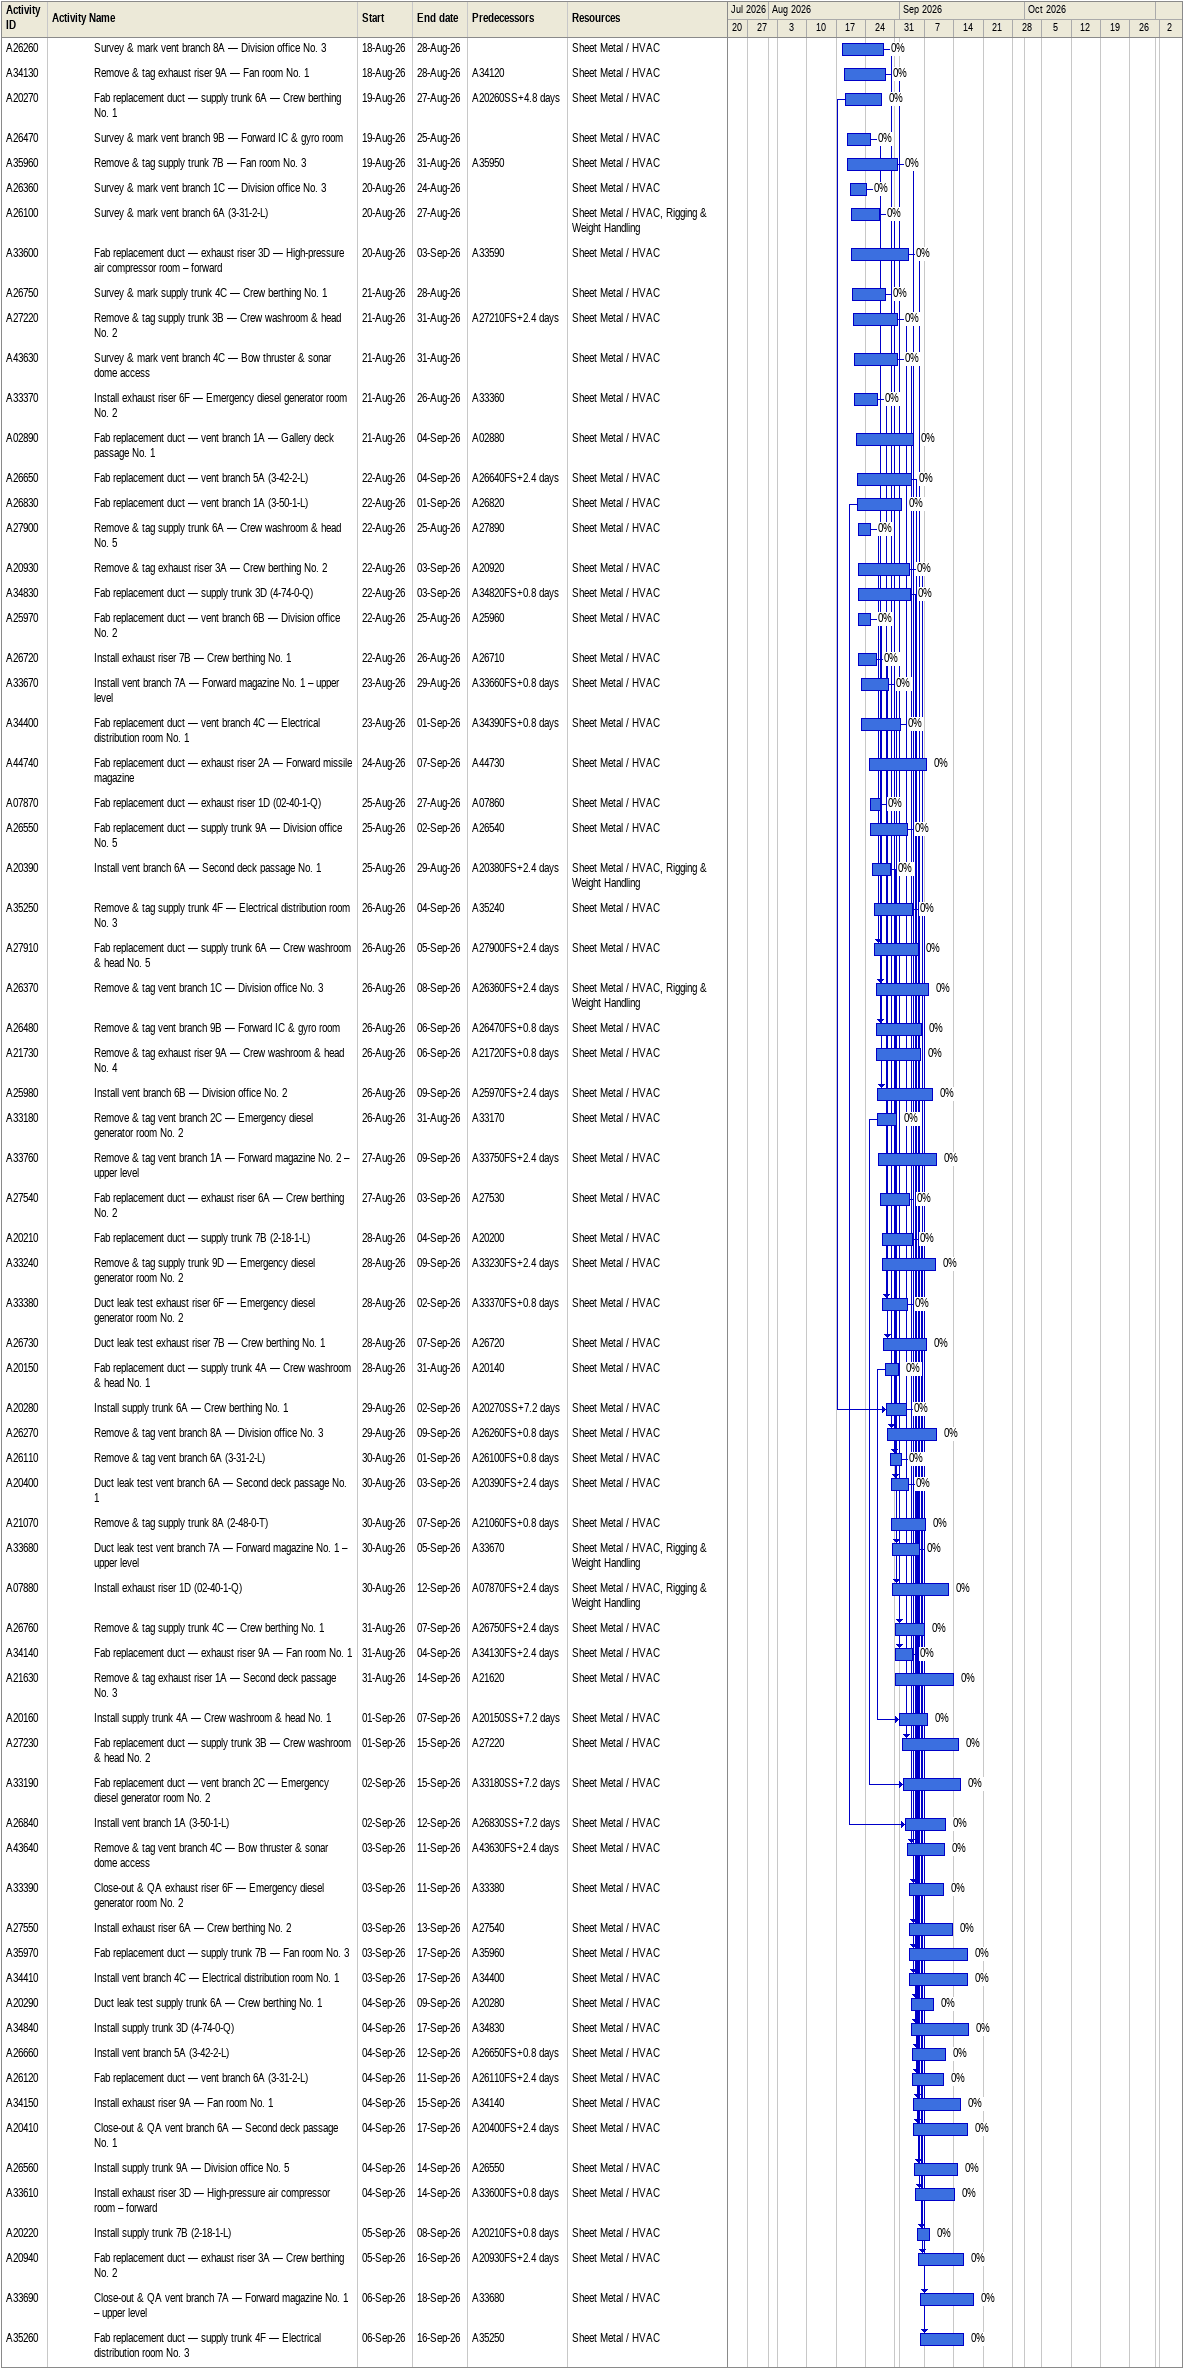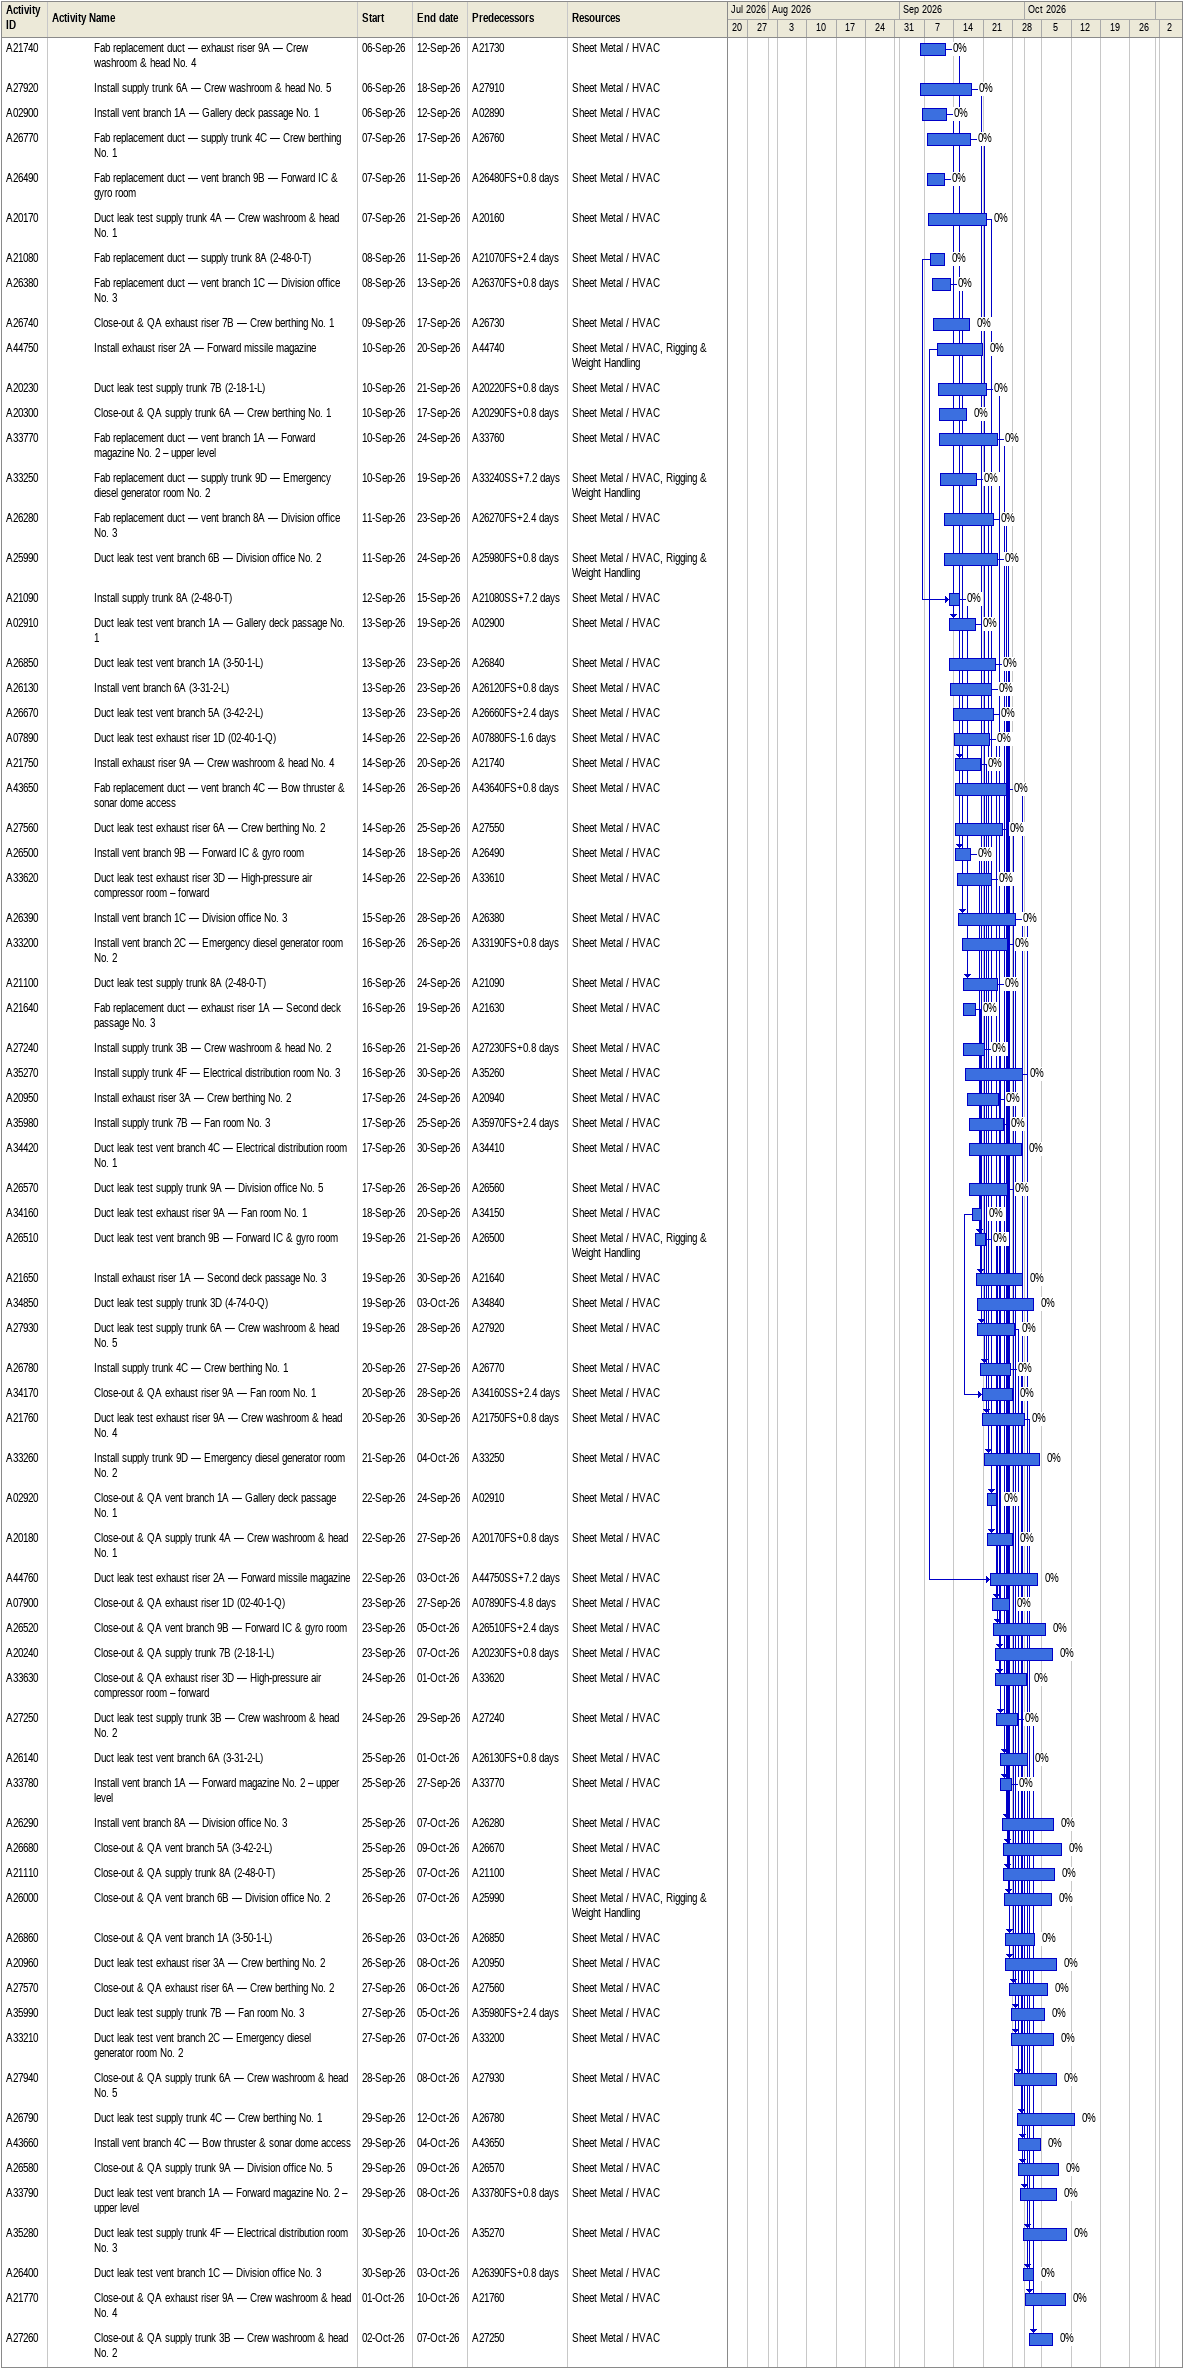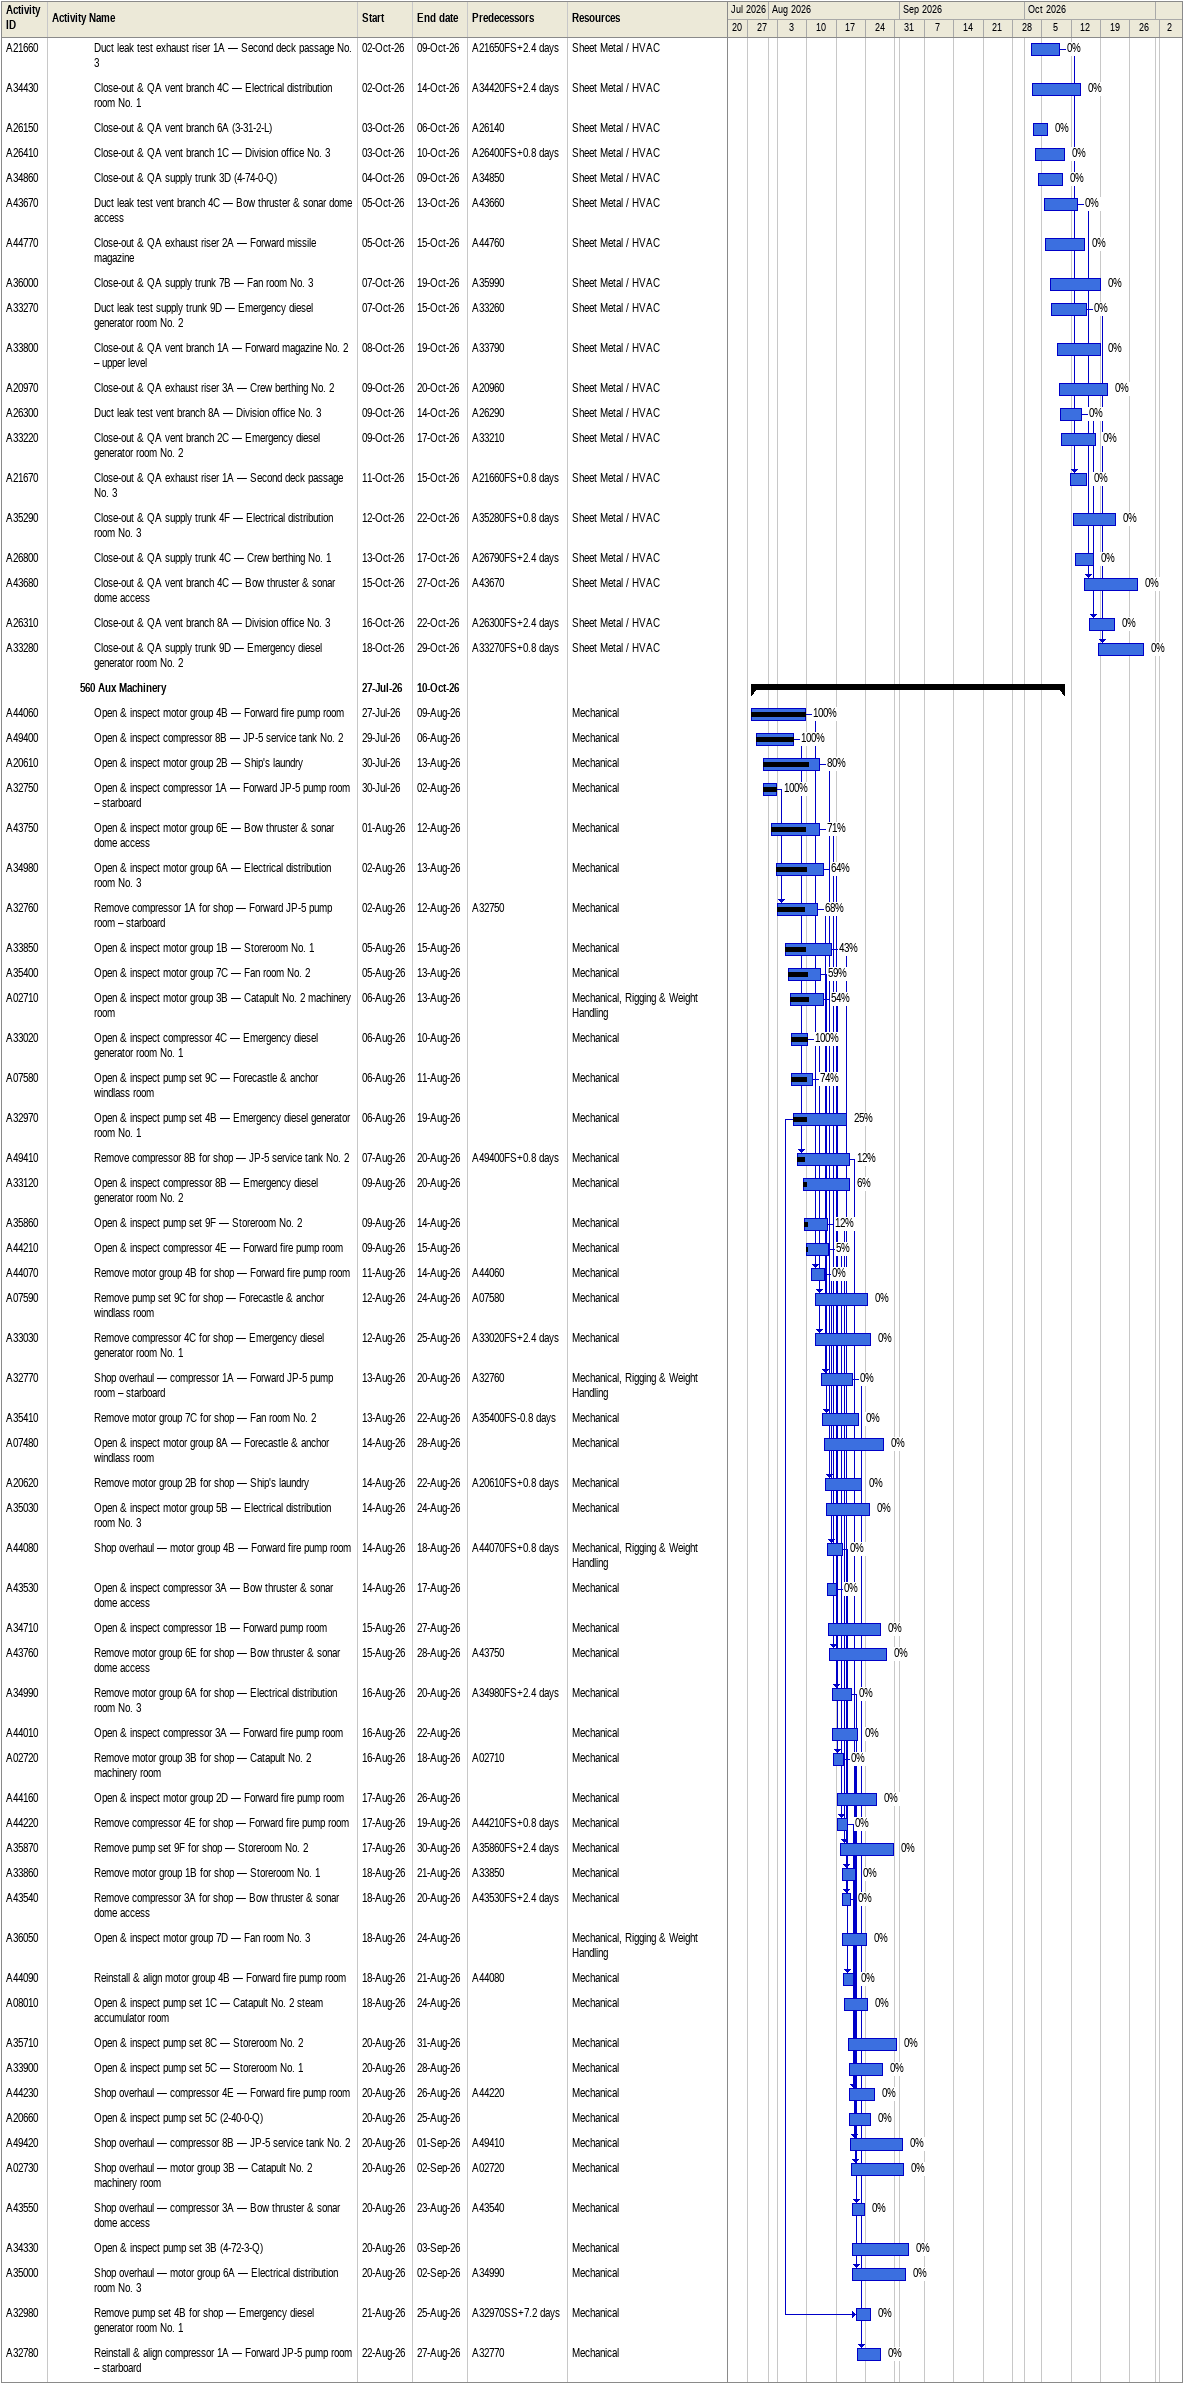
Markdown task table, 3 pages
| ID | Level | Task | Start | Finish | Predecessors | Resources | % complete |
|---|---|---|---|---|---|---|---|
| A26260 | 4 | Survey & mark vent branch 8A — Division office No. 3 | 2026-08-18 | 2026-08-28 |  | Sheet Metal / HVAC | 0 |
| A34130 | 4 | Remove & tag exhaust riser 9A — Fan room No. 1 | 2026-08-18 | 2026-08-28 | A34120 | Sheet Metal / HVAC | 0 |
| A20270 | 4 | Fab replacement duct — supply trunk 6A — Crew berthing No. 1 | 2026-08-19 | 2026-08-27 | A20260SS+4.8d | Sheet Metal / HVAC | 0 |
| A26470 | 4 | Survey & mark vent branch 9B — Forward IC & gyro room | 2026-08-19 | 2026-08-25 |  | Sheet Metal / HVAC | 0 |
| A35960 | 4 | Remove & tag supply trunk 7B — Fan room No. 3 | 2026-08-19 | 2026-08-31 | A35950 | Sheet Metal / HVAC | 0 |
| A26360 | 4 | Survey & mark vent branch 1C — Division office No. 3 | 2026-08-20 | 2026-08-24 |  | Sheet Metal / HVAC | 0 |
| A26100 | 4 | Survey & mark vent branch 6A (3-31-2-L) | 2026-08-20 | 2026-08-27 |  | Sheet Metal / HVAC, Rigging & Weight Handling | 0 |
| A33600 | 4 | Fab replacement duct — exhaust riser 3D — High-pressure air compressor room – forward | 2026-08-20 | 2026-09-03 | A33590 | Sheet Metal / HVAC | 0 |
| A26750 | 4 | Survey & mark supply trunk 4C — Crew berthing No. 1 | 2026-08-21 | 2026-08-28 |  | Sheet Metal / HVAC | 0 |
| A27220 | 4 | Remove & tag supply trunk 3B — Crew washroom & head No. 2 | 2026-08-21 | 2026-08-31 | A27210FS+2.4d | Sheet Metal / HVAC | 0 |
| A43630 | 4 | Survey & mark vent branch 4C — Bow thruster & sonar dome access | 2026-08-21 | 2026-08-31 |  | Sheet Metal / HVAC | 0 |
| A33370 | 4 | Install exhaust riser 6F — Emergency diesel generator room No. 2 | 2026-08-21 | 2026-08-26 | A33360 | Sheet Metal / HVAC | 0 |
| A02890 | 4 | Fab replacement duct — vent branch 1A — Gallery deck passage No. 1 | 2026-08-21 | 2026-09-04 | A02880 | Sheet Metal / HVAC | 0 |
| A26650 | 4 | Fab replacement duct — vent branch 5A (3-42-2-L) | 2026-08-22 | 2026-09-04 | A26640FS+2.4d | Sheet Metal / HVAC | 0 |
| A26830 | 4 | Fab replacement duct — vent branch 1A (3-50-1-L) | 2026-08-22 | 2026-09-01 | A26820 | Sheet Metal / HVAC | 0 |
| A27900 | 4 | Remove & tag supply trunk 6A — Crew washroom & head No. 5 | 2026-08-22 | 2026-08-25 | A27890 | Sheet Metal / HVAC | 0 |
| A20930 | 4 | Remove & tag exhaust riser 3A — Crew berthing No. 2 | 2026-08-22 | 2026-09-03 | A20920 | Sheet Metal / HVAC | 0 |
| A34830 | 4 | Fab replacement duct — supply trunk 3D (4-74-0-Q) | 2026-08-22 | 2026-09-03 | A34820FS+0.8d | Sheet Metal / HVAC | 0 |
| A25970 | 4 | Fab replacement duct — vent branch 6B — Division office No. 2 | 2026-08-22 | 2026-08-25 | A25960 | Sheet Metal / HVAC | 0 |
| A26720 | 4 | Install exhaust riser 7B — Crew berthing No. 1 | 2026-08-22 | 2026-08-26 | A26710 | Sheet Metal / HVAC | 0 |
| A33670 | 4 | Install vent branch 7A — Forward magazine No. 1 – upper level | 2026-08-23 | 2026-08-29 | A33660FS+0.8d | Sheet Metal / HVAC | 0 |
| A34400 | 4 | Fab replacement duct — vent branch 4C — Electrical distribution room No. 1 | 2026-08-23 | 2026-09-01 | A34390FS+0.8d | Sheet Metal / HVAC | 0 |
| A44740 | 4 | Fab replacement duct — exhaust riser 2A — Forward missile magazine | 2026-08-24 | 2026-09-07 | A44730 | Sheet Metal / HVAC | 0 |
| A07870 | 4 | Fab replacement duct — exhaust riser 1D (02-40-1-Q) | 2026-08-25 | 2026-08-27 | A07860 | Sheet Metal / HVAC | 0 |
| A26550 | 4 | Fab replacement duct — supply trunk 9A — Division office No. 5 | 2026-08-25 | 2026-09-02 | A26540 | Sheet Metal / HVAC | 0 |
| A20390 | 4 | Install vent branch 6A — Second deck passage No. 1 | 2026-08-25 | 2026-08-29 | A20380FS+2.4d | Sheet Metal / HVAC, Rigging & Weight Handling | 0 |
| A35250 | 4 | Remove & tag supply trunk 4F — Electrical distribution room No. 3 | 2026-08-26 | 2026-09-04 | A35240 | Sheet Metal / HVAC | 0 |
| A27910 | 4 | Fab replacement duct — supply trunk 6A — Crew washroom & head No. 5 | 2026-08-26 | 2026-09-05 | A27900FS+2.4d | Sheet Metal / HVAC | 0 |
| A26370 | 4 | Remove & tag vent branch 1C — Division office No. 3 | 2026-08-26 | 2026-09-08 | A26360FS+2.4d | Sheet Metal / HVAC, Rigging & Weight Handling | 0 |
| A26480 | 4 | Remove & tag vent branch 9B — Forward IC & gyro room | 2026-08-26 | 2026-09-06 | A26470FS+0.8d | Sheet Metal / HVAC | 0 |
| A21730 | 4 | Remove & tag exhaust riser 9A — Crew washroom & head No. 4 | 2026-08-26 | 2026-09-06 | A21720FS+0.8d | Sheet Metal / HVAC | 0 |
| A25980 | 4 | Install vent branch 6B — Division office No. 2 | 2026-08-26 | 2026-09-09 | A25970FS+2.4d | Sheet Metal / HVAC | 0 |
| A33180 | 4 | Remove & tag vent branch 2C — Emergency diesel generator room No. 2 | 2026-08-26 | 2026-08-31 | A33170 | Sheet Metal / HVAC | 0 |
| A33760 | 4 | Remove & tag vent branch 1A — Forward magazine No. 2 – upper level | 2026-08-27 | 2026-09-09 | A33750FS+2.4d | Sheet Metal / HVAC | 0 |
| A27540 | 4 | Fab replacement duct — exhaust riser 6A — Crew berthing No. 2 | 2026-08-27 | 2026-09-03 | A27530 | Sheet Metal / HVAC | 0 |
| A20210 | 4 | Fab replacement duct — supply trunk 7B (2-18-1-L) | 2026-08-28 | 2026-09-04 | A20200 | Sheet Metal / HVAC | 0 |
| A33240 | 4 | Remove & tag supply trunk 9D — Emergency diesel generator room No. 2 | 2026-08-28 | 2026-09-09 | A33230FS+2.4d | Sheet Metal / HVAC | 0 |
| A33380 | 4 | Duct leak test exhaust riser 6F — Emergency diesel generator room No. 2 | 2026-08-28 | 2026-09-02 | A33370FS+0.8d | Sheet Metal / HVAC | 0 |
| A26730 | 4 | Duct leak test exhaust riser 7B — Crew berthing No. 1 | 2026-08-28 | 2026-09-07 | A26720 | Sheet Metal / HVAC | 0 |
| A20150 | 4 | Fab replacement duct — supply trunk 4A — Crew washroom & head No. 1 | 2026-08-28 | 2026-08-31 | A20140 | Sheet Metal / HVAC | 0 |
| A20280 | 4 | Install supply trunk 6A — Crew berthing No. 1 | 2026-08-29 | 2026-09-02 | A20270SS+7.2d | Sheet Metal / HVAC | 0 |
| A26270 | 4 | Remove & tag vent branch 8A — Division office No. 3 | 2026-08-29 | 2026-09-09 | A26260FS+0.8d | Sheet Metal / HVAC | 0 |
| A26110 | 4 | Remove & tag vent branch 6A (3-31-2-L) | 2026-08-30 | 2026-09-01 | A26100FS+0.8d | Sheet Metal / HVAC | 0 |
| A20400 | 4 | Duct leak test vent branch 6A — Second deck passage No. 1 | 2026-08-30 | 2026-09-03 | A20390FS+2.4d | Sheet Metal / HVAC | 0 |
| A21070 | 4 | Remove & tag supply trunk 8A (2-48-0-T) | 2026-08-30 | 2026-09-07 | A21060FS+0.8d | Sheet Metal / HVAC | 0 |
| A33680 | 4 | Duct leak test vent branch 7A — Forward magazine No. 1 – upper level | 2026-08-30 | 2026-09-05 | A33670 | Sheet Metal / HVAC, Rigging & Weight Handling | 0 |
| A07880 | 4 | Install exhaust riser 1D (02-40-1-Q) | 2026-08-30 | 2026-09-12 | A07870FS+2.4d | Sheet Metal / HVAC, Rigging & Weight Handling | 0 |
| A26760 | 4 | Remove & tag supply trunk 4C — Crew berthing No. 1 | 2026-08-31 | 2026-09-07 | A26750FS+2.4d | Sheet Metal / HVAC | 0 |
| A34140 | 4 | Fab replacement duct — exhaust riser 9A — Fan room No. 1 | 2026-08-31 | 2026-09-04 | A34130FS+2.4d | Sheet Metal / HVAC | 0 |
| A21630 | 4 | Remove & tag exhaust riser 1A — Second deck passage No. 3 | 2026-08-31 | 2026-09-14 | A21620 | Sheet Metal / HVAC | 0 |
| A20160 | 4 | Install supply trunk 4A — Crew washroom & head No. 1 | 2026-09-01 | 2026-09-07 | A20150SS+7.2d | Sheet Metal / HVAC | 0 |
| A27230 | 4 | Fab replacement duct — supply trunk 3B — Crew washroom & head No. 2 | 2026-09-01 | 2026-09-15 | A27220 | Sheet Metal / HVAC | 0 |
| A33190 | 4 | Fab replacement duct — vent branch 2C — Emergency diesel generator room No. 2 | 2026-09-02 | 2026-09-15 | A33180SS+7.2d | Sheet Metal / HVAC | 0 |
| A26840 | 4 | Install vent branch 1A (3-50-1-L) | 2026-09-02 | 2026-09-12 | A26830SS+7.2d | Sheet Metal / HVAC | 0 |
| A43640 | 4 | Remove & tag vent branch 4C — Bow thruster & sonar dome access | 2026-09-03 | 2026-09-11 | A43630FS+2.4d | Sheet Metal / HVAC | 0 |
| A33390 | 4 | Close-out & QA exhaust riser 6F — Emergency diesel generator room No. 2 | 2026-09-03 | 2026-09-11 | A33380 | Sheet Metal / HVAC | 0 |
| A27550 | 4 | Install exhaust riser 6A — Crew berthing No. 2 | 2026-09-03 | 2026-09-13 | A27540 | Sheet Metal / HVAC | 0 |
| A35970 | 4 | Fab replacement duct — supply trunk 7B — Fan room No. 3 | 2026-09-03 | 2026-09-17 | A35960 | Sheet Metal / HVAC | 0 |
| A34410 | 4 | Install vent branch 4C — Electrical distribution room No. 1 | 2026-09-03 | 2026-09-17 | A34400 | Sheet Metal / HVAC | 0 |
| A20290 | 4 | Duct leak test supply trunk 6A — Crew berthing No. 1 | 2026-09-04 | 2026-09-09 | A20280 | Sheet Metal / HVAC | 0 |
| A34840 | 4 | Install supply trunk 3D (4-74-0-Q) | 2026-09-04 | 2026-09-17 | A34830 | Sheet Metal / HVAC | 0 |
| A26660 | 4 | Install vent branch 5A (3-42-2-L) | 2026-09-04 | 2026-09-12 | A26650FS+0.8d | Sheet Metal / HVAC | 0 |
| A26120 | 4 | Fab replacement duct — vent branch 6A (3-31-2-L) | 2026-09-04 | 2026-09-11 | A26110FS+2.4d | Sheet Metal / HVAC | 0 |
| A34150 | 4 | Install exhaust riser 9A — Fan room No. 1 | 2026-09-04 | 2026-09-15 | A34140 | Sheet Metal / HVAC | 0 |
| A20410 | 4 | Close-out & QA vent branch 6A — Second deck passage No. 1 | 2026-09-04 | 2026-09-17 | A20400FS+2.4d | Sheet Metal / HVAC | 0 |
| A26560 | 4 | Install supply trunk 9A — Division office No. 5 | 2026-09-04 | 2026-09-14 | A26550 | Sheet Metal / HVAC | 0 |
| A33610 | 4 | Install exhaust riser 3D — High-pressure air compressor room – forward | 2026-09-04 | 2026-09-14 | A33600FS+0.8d | Sheet Metal / HVAC | 0 |
| A20220 | 4 | Install supply trunk 7B (2-18-1-L) | 2026-09-05 | 2026-09-08 | A20210FS+0.8d | Sheet Metal / HVAC | 0 |
| A20940 | 4 | Fab replacement duct — exhaust riser 3A — Crew berthing No. 2 | 2026-09-05 | 2026-09-16 | A20930FS+2.4d | Sheet Metal / HVAC | 0 |
| A33690 | 4 | Close-out & QA vent branch 7A — Forward magazine No. 1 – upper level | 2026-09-06 | 2026-09-18 | A33680 | Sheet Metal / HVAC | 0 |
| A35260 | 4 | Fab replacement duct — supply trunk 4F — Electrical distribution room No. 3 | 2026-09-06 | 2026-09-16 | A35250 | Sheet Metal / HVAC | 0 |
| A21740 | 4 | Fab replacement duct — exhaust riser 9A — Crew washroom & head No. 4 | 2026-09-06 | 2026-09-12 | A21730 | Sheet Metal / HVAC | 0 |
| A27920 | 4 | Install supply trunk 6A — Crew washroom & head No. 5 | 2026-09-06 | 2026-09-18 | A27910 | Sheet Metal / HVAC | 0 |
| A02900 | 4 | Install vent branch 1A — Gallery deck passage No. 1 | 2026-09-06 | 2026-09-12 | A02890 | Sheet Metal / HVAC | 0 |
| A26770 | 4 | Fab replacement duct — supply trunk 4C — Crew berthing No. 1 | 2026-09-07 | 2026-09-17 | A26760 | Sheet Metal / HVAC | 0 |
| A26490 | 4 | Fab replacement duct — vent branch 9B — Forward IC & gyro room | 2026-09-07 | 2026-09-11 | A26480FS+0.8d | Sheet Metal / HVAC | 0 |
| A20170 | 4 | Duct leak test supply trunk 4A — Crew washroom & head No. 1 | 2026-09-07 | 2026-09-21 | A20160 | Sheet Metal / HVAC | 0 |
| A21080 | 4 | Fab replacement duct — supply trunk 8A (2-48-0-T) | 2026-09-08 | 2026-09-11 | A21070FS+2.4d | Sheet Metal / HVAC | 0 |
| A26380 | 4 | Fab replacement duct — vent branch 1C — Division office No. 3 | 2026-09-08 | 2026-09-13 | A26370FS+0.8d | Sheet Metal / HVAC | 0 |
| A26740 | 4 | Close-out & QA exhaust riser 7B — Crew berthing No. 1 | 2026-09-09 | 2026-09-17 | A26730 | Sheet Metal / HVAC | 0 |
| A44750 | 4 | Install exhaust riser 2A — Forward missile magazine | 2026-09-10 | 2026-09-20 | A44740 | Sheet Metal / HVAC, Rigging & Weight Handling | 0 |
| A20230 | 4 | Duct leak test supply trunk 7B (2-18-1-L) | 2026-09-10 | 2026-09-21 | A20220FS+0.8d | Sheet Metal / HVAC | 0 |
| A20300 | 4 | Close-out & QA supply trunk 6A — Crew berthing No. 1 | 2026-09-10 | 2026-09-17 | A20290FS+0.8d | Sheet Metal / HVAC | 0 |
| A33770 | 4 | Fab replacement duct — vent branch 1A — Forward magazine No. 2 – upper level | 2026-09-10 | 2026-09-24 | A33760 | Sheet Metal / HVAC | 0 |
| A33250 | 4 | Fab replacement duct — supply trunk 9D — Emergency diesel generator room No. 2 | 2026-09-10 | 2026-09-19 | A33240SS+7.2d | Sheet Metal / HVAC, Rigging & Weight Handling | 0 |
| A26280 | 4 | Fab replacement duct — vent branch 8A — Division office No. 3 | 2026-09-11 | 2026-09-23 | A26270FS+2.4d | Sheet Metal / HVAC | 0 |
| A25990 | 4 | Duct leak test vent branch 6B — Division office No. 2 | 2026-09-11 | 2026-09-24 | A25980FS+0.8d | Sheet Metal / HVAC, Rigging & Weight Handling | 0 |
| A21090 | 4 | Install supply trunk 8A (2-48-0-T) | 2026-09-12 | 2026-09-15 | A21080SS+7.2d | Sheet Metal / HVAC | 0 |
| A02910 | 4 | Duct leak test vent branch 1A — Gallery deck passage No. 1 | 2026-09-13 | 2026-09-19 | A02900 | Sheet Metal / HVAC | 0 |
| A26850 | 4 | Duct leak test vent branch 1A (3-50-1-L) | 2026-09-13 | 2026-09-23 | A26840 | Sheet Metal / HVAC | 0 |
| A26130 | 4 | Install vent branch 6A (3-31-2-L) | 2026-09-13 | 2026-09-23 | A26120FS+0.8d | Sheet Metal / HVAC | 0 |
| A26670 | 4 | Duct leak test vent branch 5A (3-42-2-L) | 2026-09-13 | 2026-09-23 | A26660FS+2.4d | Sheet Metal / HVAC | 0 |
| A07890 | 4 | Duct leak test exhaust riser 1D (02-40-1-Q) | 2026-09-14 | 2026-09-22 | A07880FS-1.6d | Sheet Metal / HVAC | 0 |
| A21750 | 4 | Install exhaust riser 9A — Crew washroom & head No. 4 | 2026-09-14 | 2026-09-20 | A21740 | Sheet Metal / HVAC | 0 |
| A43650 | 4 | Fab replacement duct — vent branch 4C — Bow thruster & sonar dome access | 2026-09-14 | 2026-09-26 | A43640FS+0.8d | Sheet Metal / HVAC | 0 |
| A27560 | 4 | Duct leak test exhaust riser 6A — Crew berthing No. 2 | 2026-09-14 | 2026-09-25 | A27550 | Sheet Metal / HVAC | 0 |
| A26500 | 4 | Install vent branch 9B — Forward IC & gyro room | 2026-09-14 | 2026-09-18 | A26490 | Sheet Metal / HVAC | 0 |
| A33620 | 4 | Duct leak test exhaust riser 3D — High-pressure air compressor room – forward | 2026-09-14 | 2026-09-22 | A33610 | Sheet Metal / HVAC | 0 |
| A26390 | 4 | Install vent branch 1C — Division office No. 3 | 2026-09-15 | 2026-09-28 | A26380 | Sheet Metal / HVAC | 0 |
| A33200 | 4 | Install vent branch 2C — Emergency diesel generator room No. 2 | 2026-09-16 | 2026-09-26 | A33190FS+0.8d | Sheet Metal / HVAC | 0 |
| A21100 | 4 | Duct leak test supply trunk 8A (2-48-0-T) | 2026-09-16 | 2026-09-24 | A21090 | Sheet Metal / HVAC | 0 |
| A21640 | 4 | Fab replacement duct — exhaust riser 1A — Second deck passage No. 3 | 2026-09-16 | 2026-09-19 | A21630 | Sheet Metal / HVAC | 0 |
| A27240 | 4 | Install supply trunk 3B — Crew washroom & head No. 2 | 2026-09-16 | 2026-09-21 | A27230FS+0.8d | Sheet Metal / HVAC | 0 |
| A35270 | 4 | Install supply trunk 4F — Electrical distribution room No. 3 | 2026-09-16 | 2026-09-30 | A35260 | Sheet Metal / HVAC | 0 |
| A20950 | 4 | Install exhaust riser 3A — Crew berthing No. 2 | 2026-09-17 | 2026-09-24 | A20940 | Sheet Metal / HVAC | 0 |
| A35980 | 4 | Install supply trunk 7B — Fan room No. 3 | 2026-09-17 | 2026-09-25 | A35970FS+2.4d | Sheet Metal / HVAC | 0 |
| A34420 | 4 | Duct leak test vent branch 4C — Electrical distribution room No. 1 | 2026-09-17 | 2026-09-30 | A34410 | Sheet Metal / HVAC | 0 |
| A26570 | 4 | Duct leak test supply trunk 9A — Division office No. 5 | 2026-09-17 | 2026-09-26 | A26560 | Sheet Metal / HVAC | 0 |
| A34160 | 4 | Duct leak test exhaust riser 9A — Fan room No. 1 | 2026-09-18 | 2026-09-20 | A34150 | Sheet Metal / HVAC | 0 |
| A26510 | 4 | Duct leak test vent branch 9B — Forward IC & gyro room | 2026-09-19 | 2026-09-21 | A26500 | Sheet Metal / HVAC, Rigging & Weight Handling | 0 |
| A21650 | 4 | Install exhaust riser 1A — Second deck passage No. 3 | 2026-09-19 | 2026-09-30 | A21640 | Sheet Metal / HVAC | 0 |
| A34850 | 4 | Duct leak test supply trunk 3D (4-74-0-Q) | 2026-09-19 | 2026-10-03 | A34840 | Sheet Metal / HVAC | 0 |
| A27930 | 4 | Duct leak test supply trunk 6A — Crew washroom & head No. 5 | 2026-09-19 | 2026-09-28 | A27920 | Sheet Metal / HVAC | 0 |
| A26780 | 4 | Install supply trunk 4C — Crew berthing No. 1 | 2026-09-20 | 2026-09-27 | A26770 | Sheet Metal / HVAC | 0 |
| A34170 | 4 | Close-out & QA exhaust riser 9A — Fan room No. 1 | 2026-09-20 | 2026-09-28 | A34160SS+2.4d | Sheet Metal / HVAC | 0 |
| A21760 | 4 | Duct leak test exhaust riser 9A — Crew washroom & head No. 4 | 2026-09-20 | 2026-09-30 | A21750FS+0.8d | Sheet Metal / HVAC | 0 |
| A33260 | 4 | Install supply trunk 9D — Emergency diesel generator room No. 2 | 2026-09-21 | 2026-10-04 | A33250 | Sheet Metal / HVAC | 0 |
| A02920 | 4 | Close-out & QA vent branch 1A — Gallery deck passage No. 1 | 2026-09-22 | 2026-09-24 | A02910 | Sheet Metal / HVAC | 0 |
| A20180 | 4 | Close-out & QA supply trunk 4A — Crew washroom & head No. 1 | 2026-09-22 | 2026-09-27 | A20170FS+0.8d | Sheet Metal / HVAC | 0 |
| A44760 | 4 | Duct leak test exhaust riser 2A — Forward missile magazine | 2026-09-22 | 2026-10-03 | A44750SS+7.2d | Sheet Metal / HVAC | 0 |
| A07900 | 4 | Close-out & QA exhaust riser 1D (02-40-1-Q) | 2026-09-23 | 2026-09-27 | A07890FS-4.8d | Sheet Metal / HVAC | 0 |
| A26520 | 4 | Close-out & QA vent branch 9B — Forward IC & gyro room | 2026-09-23 | 2026-10-05 | A26510FS+2.4d | Sheet Metal / HVAC | 0 |
| A20240 | 4 | Close-out & QA supply trunk 7B (2-18-1-L) | 2026-09-23 | 2026-10-07 | A20230FS+0.8d | Sheet Metal / HVAC | 0 |
| A33630 | 4 | Close-out & QA exhaust riser 3D — High-pressure air compressor room – forward | 2026-09-24 | 2026-10-01 | A33620 | Sheet Metal / HVAC | 0 |
| A27250 | 4 | Duct leak test supply trunk 3B — Crew washroom & head No. 2 | 2026-09-24 | 2026-09-29 | A27240 | Sheet Metal / HVAC | 0 |
| A26140 | 4 | Duct leak test vent branch 6A (3-31-2-L) | 2026-09-25 | 2026-10-01 | A26130FS+0.8d | Sheet Metal / HVAC | 0 |
| A33780 | 4 | Install vent branch 1A — Forward magazine No. 2 – upper level | 2026-09-25 | 2026-09-27 | A33770 | Sheet Metal / HVAC | 0 |
| A26290 | 4 | Install vent branch 8A — Division office No. 3 | 2026-09-25 | 2026-10-07 | A26280 | Sheet Metal / HVAC | 0 |
| A26680 | 4 | Close-out & QA vent branch 5A (3-42-2-L) | 2026-09-25 | 2026-10-09 | A26670 | Sheet Metal / HVAC | 0 |
| A21110 | 4 | Close-out & QA supply trunk 8A (2-48-0-T) | 2026-09-25 | 2026-10-07 | A21100 | Sheet Metal / HVAC | 0 |
| A26000 | 4 | Close-out & QA vent branch 6B — Division office No. 2 | 2026-09-26 | 2026-10-07 | A25990 | Sheet Metal / HVAC, Rigging & Weight Handling | 0 |
| A26860 | 4 | Close-out & QA vent branch 1A (3-50-1-L) | 2026-09-26 | 2026-10-03 | A26850 | Sheet Metal / HVAC | 0 |
| A20960 | 4 | Duct leak test exhaust riser 3A — Crew berthing No. 2 | 2026-09-26 | 2026-10-08 | A20950 | Sheet Metal / HVAC | 0 |
| A27570 | 4 | Close-out & QA exhaust riser 6A — Crew berthing No. 2 | 2026-09-27 | 2026-10-06 | A27560 | Sheet Metal / HVAC | 0 |
| A35990 | 4 | Duct leak test supply trunk 7B — Fan room No. 3 | 2026-09-27 | 2026-10-05 | A35980FS+2.4d | Sheet Metal / HVAC | 0 |
| A33210 | 4 | Duct leak test vent branch 2C — Emergency diesel generator room No. 2 | 2026-09-27 | 2026-10-07 | A33200 | Sheet Metal / HVAC | 0 |
| A27940 | 4 | Close-out & QA supply trunk 6A — Crew washroom & head No. 5 | 2026-09-28 | 2026-10-08 | A27930 | Sheet Metal / HVAC | 0 |
| A26790 | 4 | Duct leak test supply trunk 4C — Crew berthing No. 1 | 2026-09-29 | 2026-10-12 | A26780 | Sheet Metal / HVAC | 0 |
| A43660 | 4 | Install vent branch 4C — Bow thruster & sonar dome access | 2026-09-29 | 2026-10-04 | A43650 | Sheet Metal / HVAC | 0 |
| A26580 | 4 | Close-out & QA supply trunk 9A — Division office No. 5 | 2026-09-29 | 2026-10-09 | A26570 | Sheet Metal / HVAC | 0 |
| A33790 | 4 | Duct leak test vent branch 1A — Forward magazine No. 2 – upper level | 2026-09-29 | 2026-10-08 | A33780FS+0.8d | Sheet Metal / HVAC | 0 |
| A35280 | 4 | Duct leak test supply trunk 4F — Electrical distribution room No. 3 | 2026-09-30 | 2026-10-10 | A35270 | Sheet Metal / HVAC | 0 |
| A26400 | 4 | Duct leak test vent branch 1C — Division office No. 3 | 2026-09-30 | 2026-10-03 | A26390FS+0.8d | Sheet Metal / HVAC | 0 |
| A21770 | 4 | Close-out & QA exhaust riser 9A — Crew washroom & head No. 4 | 2026-10-01 | 2026-10-10 | A21760 | Sheet Metal / HVAC | 0 |
| A27260 | 4 | Close-out & QA supply trunk 3B — Crew washroom & head No. 2 | 2026-10-02 | 2026-10-07 | A27250 | Sheet Metal / HVAC | 0 |
| A21660 | 4 | Duct leak test exhaust riser 1A — Second deck passage No. 3 | 2026-10-02 | 2026-10-09 | A21650FS+2.4d | Sheet Metal / HVAC | 0 |
| A34430 | 4 | Close-out & QA vent branch 4C — Electrical distribution room No. 1 | 2026-10-02 | 2026-10-14 | A34420FS+2.4d | Sheet Metal / HVAC | 0 |
| A26150 | 4 | Close-out & QA vent branch 6A (3-31-2-L) | 2026-10-03 | 2026-10-06 | A26140 | Sheet Metal / HVAC | 0 |
| A26410 | 4 | Close-out & QA vent branch 1C — Division office No. 3 | 2026-10-03 | 2026-10-10 | A26400FS+0.8d | Sheet Metal / HVAC | 0 |
| A34860 | 4 | Close-out & QA supply trunk 3D (4-74-0-Q) | 2026-10-04 | 2026-10-09 | A34850 | Sheet Metal / HVAC | 0 |
| A43670 | 4 | Duct leak test vent branch 4C — Bow thruster & sonar dome access | 2026-10-05 | 2026-10-13 | A43660 | Sheet Metal / HVAC | 0 |
| A44770 | 4 | Close-out & QA exhaust riser 2A — Forward missile magazine | 2026-10-05 | 2026-10-15 | A44760 | Sheet Metal / HVAC | 0 |
| A36000 | 4 | Close-out & QA supply trunk 7B — Fan room No. 3 | 2026-10-07 | 2026-10-19 | A35990 | Sheet Metal / HVAC | 0 |
| A33270 | 4 | Duct leak test supply trunk 9D — Emergency diesel generator room No. 2 | 2026-10-07 | 2026-10-15 | A33260 | Sheet Metal / HVAC | 0 |
| A33800 | 4 | Close-out & QA vent branch 1A — Forward magazine No. 2 – upper level | 2026-10-08 | 2026-10-19 | A33790 | Sheet Metal / HVAC | 0 |
| A20970 | 4 | Close-out & QA exhaust riser 3A — Crew berthing No. 2 | 2026-10-09 | 2026-10-20 | A20960 | Sheet Metal / HVAC | 0 |
| A26300 | 4 | Duct leak test vent branch 8A — Division office No. 3 | 2026-10-09 | 2026-10-14 | A26290 | Sheet Metal / HVAC | 0 |
| A33220 | 4 | Close-out & QA vent branch 2C — Emergency diesel generator room No. 2 | 2026-10-09 | 2026-10-17 | A33210 | Sheet Metal / HVAC | 0 |
| A21670 | 4 | Close-out & QA exhaust riser 1A — Second deck passage No. 3 | 2026-10-11 | 2026-10-15 | A21660FS+0.8d | Sheet Metal / HVAC | 0 |
| A35290 | 4 | Close-out & QA supply trunk 4F — Electrical distribution room No. 3 | 2026-10-12 | 2026-10-22 | A35280FS+0.8d | Sheet Metal / HVAC | 0 |
| A26800 | 4 | Close-out & QA supply trunk 4C — Crew berthing No. 1 | 2026-10-13 | 2026-10-17 | A26790FS+2.4d | Sheet Metal / HVAC | 0 |
| A43680 | 4 | Close-out & QA vent branch 4C — Bow thruster & sonar dome access | 2026-10-15 | 2026-10-27 | A43670 | Sheet Metal / HVAC | 0 |
| A26310 | 4 | Close-out & QA vent branch 8A — Division office No. 3 | 2026-10-16 | 2026-10-22 | A26300FS+2.4d | Sheet Metal / HVAC | 0 |
| A33280 | 4 | Close-out & QA supply trunk 9D — Emergency diesel generator room No. 2 | 2026-10-18 | 2026-10-29 | A33270FS+0.8d | Sheet Metal / HVAC | 0 |
|  | 3 | **560 Aux Machinery** | 2026-07-27 | 2026-10-10 |  |  |  |
| A44060 | 4 | Open & inspect motor group 4B — Forward fire pump room | 2026-07-27 | 2026-08-09 |  | Mechanical | 100 |
| A49400 | 4 | Open & inspect compressor 8B — JP-5 service tank No. 2 | 2026-07-29 | 2026-08-06 |  | Mechanical | 100 |
| A20610 | 4 | Open & inspect motor group 2B — Ship's laundry | 2026-07-30 | 2026-08-13 |  | Mechanical | 80 |
| A32750 | 4 | Open & inspect compressor 1A — Forward JP-5 pump room – starboard | 2026-07-30 | 2026-08-02 |  | Mechanical | 100 |
| A43750 | 4 | Open & inspect motor group 6E — Bow thruster & sonar dome access | 2026-08-01 | 2026-08-12 |  | Mechanical | 71 |
| A34980 | 4 | Open & inspect motor group 6A — Electrical distribution room No. 3 | 2026-08-02 | 2026-08-13 |  | Mechanical | 64 |
| A32760 | 4 | Remove compressor 1A for shop — Forward JP-5 pump room – starboard | 2026-08-02 | 2026-08-12 | A32750 | Mechanical | 68 |
| A33850 | 4 | Open & inspect motor group 1B — Storeroom No. 1 | 2026-08-05 | 2026-08-15 |  | Mechanical | 43 |
| A35400 | 4 | Open & inspect motor group 7C — Fan room No. 2 | 2026-08-05 | 2026-08-13 |  | Mechanical | 59 |
| A02710 | 4 | Open & inspect motor group 3B — Catapult No. 2 machinery room | 2026-08-06 | 2026-08-13 |  | Mechanical, Rigging & Weight Handling | 54 |
| A33020 | 4 | Open & inspect compressor 4C — Emergency diesel generator room No. 1 | 2026-08-06 | 2026-08-10 |  | Mechanical | 100 |
| A07580 | 4 | Open & inspect pump set 9C — Forecastle & anchor windlass room | 2026-08-06 | 2026-08-11 |  | Mechanical | 74 |
| A32970 | 4 | Open & inspect pump set 4B — Emergency diesel generator room No. 1 | 2026-08-06 | 2026-08-19 |  | Mechanical | 25 |
| A49410 | 4 | Remove compressor 8B for shop — JP-5 service tank No. 2 | 2026-08-07 | 2026-08-20 | A49400FS+0.8d | Mechanical | 12 |
| A33120 | 4 | Open & inspect compressor 8B — Emergency diesel generator room No. 2 | 2026-08-09 | 2026-08-20 |  | Mechanical | 6 |
| A35860 | 4 | Open & inspect pump set 9F — Storeroom No. 2 | 2026-08-09 | 2026-08-14 |  | Mechanical | 12 |
| A44210 | 4 | Open & inspect compressor 4E — Forward fire pump room | 2026-08-09 | 2026-08-15 |  | Mechanical | 5 |
| A44070 | 4 | Remove motor group 4B for shop — Forward fire pump room | 2026-08-11 | 2026-08-14 | A44060 | Mechanical | 0 |
| A07590 | 4 | Remove pump set 9C for shop — Forecastle & anchor windlass room | 2026-08-12 | 2026-08-24 | A07580 | Mechanical | 0 |
| A33030 | 4 | Remove compressor 4C for shop — Emergency diesel generator room No. 1 | 2026-08-12 | 2026-08-25 | A33020FS+2.4d | Mechanical | 0 |
| A32770 | 4 | Shop overhaul — compressor 1A — Forward JP-5 pump room – starboard | 2026-08-13 | 2026-08-20 | A32760 | Mechanical, Rigging & Weight Handling | 0 |
| A35410 | 4 | Remove motor group 7C for shop — Fan room No. 2 | 2026-08-13 | 2026-08-22 | A35400FS-0.8d | Mechanical | 0 |
| A07480 | 4 | Open & inspect motor group 8A — Forecastle & anchor windlass room | 2026-08-14 | 2026-08-28 |  | Mechanical | 0 |
| A20620 | 4 | Remove motor group 2B for shop — Ship's laundry | 2026-08-14 | 2026-08-22 | A20610FS+0.8d | Mechanical | 0 |
| A35030 | 4 | Open & inspect motor group 5B — Electrical distribution room No. 3 | 2026-08-14 | 2026-08-24 |  | Mechanical | 0 |
| A44080 | 4 | Shop overhaul — motor group 4B — Forward fire pump room | 2026-08-14 | 2026-08-18 | A44070FS+0.8d | Mechanical, Rigging & Weight Handling | 0 |
| A43530 | 4 | Open & inspect compressor 3A — Bow thruster & sonar dome access | 2026-08-14 | 2026-08-17 |  | Mechanical | 0 |
| A34710 | 4 | Open & inspect compressor 1B — Forward pump room | 2026-08-15 | 2026-08-27 |  | Mechanical | 0 |
| A43760 | 4 | Remove motor group 6E for shop — Bow thruster & sonar dome access | 2026-08-15 | 2026-08-28 | A43750 | Mechanical | 0 |
| A34990 | 4 | Remove motor group 6A for shop — Electrical distribution room No. 3 | 2026-08-16 | 2026-08-20 | A34980FS+2.4d | Mechanical | 0 |
| A44010 | 4 | Open & inspect compressor 3A — Forward fire pump room | 2026-08-16 | 2026-08-22 |  | Mechanical | 0 |
| A02720 | 4 | Remove motor group 3B for shop — Catapult No. 2 machinery room | 2026-08-16 | 2026-08-18 | A02710 | Mechanical | 0 |
| A44160 | 4 | Open & inspect motor group 2D — Forward fire pump room | 2026-08-17 | 2026-08-26 |  | Mechanical | 0 |
| A44220 | 4 | Remove compressor 4E for shop — Forward fire pump room | 2026-08-17 | 2026-08-19 | A44210FS+0.8d | Mechanical | 0 |
| A35870 | 4 | Remove pump set 9F for shop — Storeroom No. 2 | 2026-08-17 | 2026-08-30 | A35860FS+2.4d | Mechanical | 0 |
| A33860 | 4 | Remove motor group 1B for shop — Storeroom No. 1 | 2026-08-18 | 2026-08-21 | A33850 | Mechanical | 0 |
| A43540 | 4 | Remove compressor 3A for shop — Bow thruster & sonar dome access | 2026-08-18 | 2026-08-20 | A43530FS+2.4d | Mechanical | 0 |
| A36050 | 4 | Open & inspect motor group 7D — Fan room No. 3 | 2026-08-18 | 2026-08-24 |  | Mechanical, Rigging & Weight Handling | 0 |
| A44090 | 4 | Reinstall & align motor group 4B — Forward fire pump room | 2026-08-18 | 2026-08-21 | A44080 | Mechanical | 0 |
| A08010 | 4 | Open & inspect pump set 1C — Catapult No. 2 steam accumulator room | 2026-08-18 | 2026-08-24 |  | Mechanical | 0 |
| A35710 | 4 | Open & inspect pump set 8C — Storeroom No. 2 | 2026-08-20 | 2026-08-31 |  | Mechanical | 0 |
| A33900 | 4 | Open & inspect pump set 5C — Storeroom No. 1 | 2026-08-20 | 2026-08-28 |  | Mechanical | 0 |
| A44230 | 4 | Shop overhaul — compressor 4E — Forward fire pump room | 2026-08-20 | 2026-08-26 | A44220 | Mechanical | 0 |
| A20660 | 4 | Open & inspect pump set 5C (2-40-0-Q) | 2026-08-20 | 2026-08-25 |  | Mechanical | 0 |
| A49420 | 4 | Shop overhaul — compressor 8B — JP-5 service tank No. 2 | 2026-08-20 | 2026-09-01 | A49410 | Mechanical | 0 |
| A02730 | 4 | Shop overhaul — motor group 3B — Catapult No. 2 machinery room | 2026-08-20 | 2026-09-02 | A02720 | Mechanical | 0 |
| A43550 | 4 | Shop overhaul — compressor 3A — Bow thruster & sonar dome access | 2026-08-20 | 2026-08-23 | A43540 | Mechanical | 0 |
| A34330 | 4 | Open & inspect pump set 3B (4-72-3-Q) | 2026-08-20 | 2026-09-03 |  | Mechanical | 0 |
| A35000 | 4 | Shop overhaul — motor group 6A — Electrical distribution room No. 3 | 2026-08-20 | 2026-09-02 | A34990 | Mechanical | 0 |
| A32980 | 4 | Remove pump set 4B for shop — Emergency diesel generator room No. 1 | 2026-08-21 | 2026-08-25 | A32970SS+7.2d | Mechanical | 0 |
| A32780 | 4 | Reinstall & align compressor 1A — Forward JP-5 pump room – starboard | 2026-08-22 | 2026-08-27 | A32770 | Mechanical | 0 |
